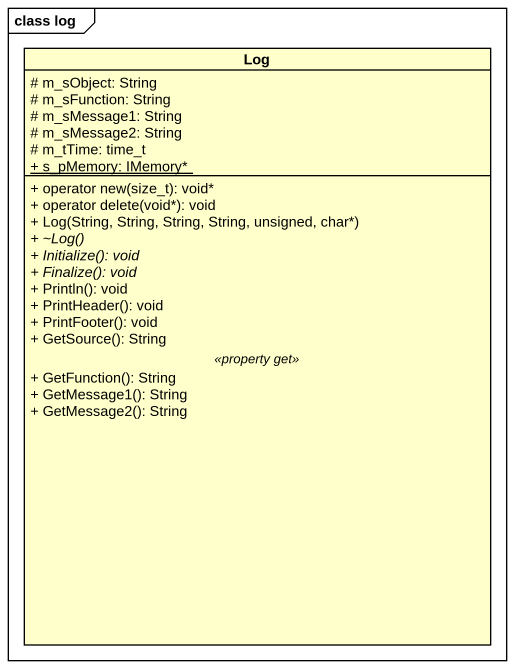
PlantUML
@startuml
mainframe class log
hide circle
hide empty members
skinparam classAttributeIconSize 0
class Log {
  # m_sObject: String
  # m_sFunction: String
  # m_sMessage1: String
  # m_sMessage2: String
  # m_tTime: time_t
  {static} + s_pMemory: IMemory*
  --
  + operator new(size_t): void*
  + operator delete(void*): void
  + Log(String, String, String, String, unsigned, char*)
  {abstract} + ~Log()
  {abstract} + Initialize(): void
  {abstract} + Finalize(): void
  + Println(): void
  + PrintHeader(): void
  + PrintFooter(): void
  + GetSource(): String
  .. <<property get>> ..
  + GetFunction(): String
  + GetMessage1(): String
  + GetMessage2(): String
}
@enduml
